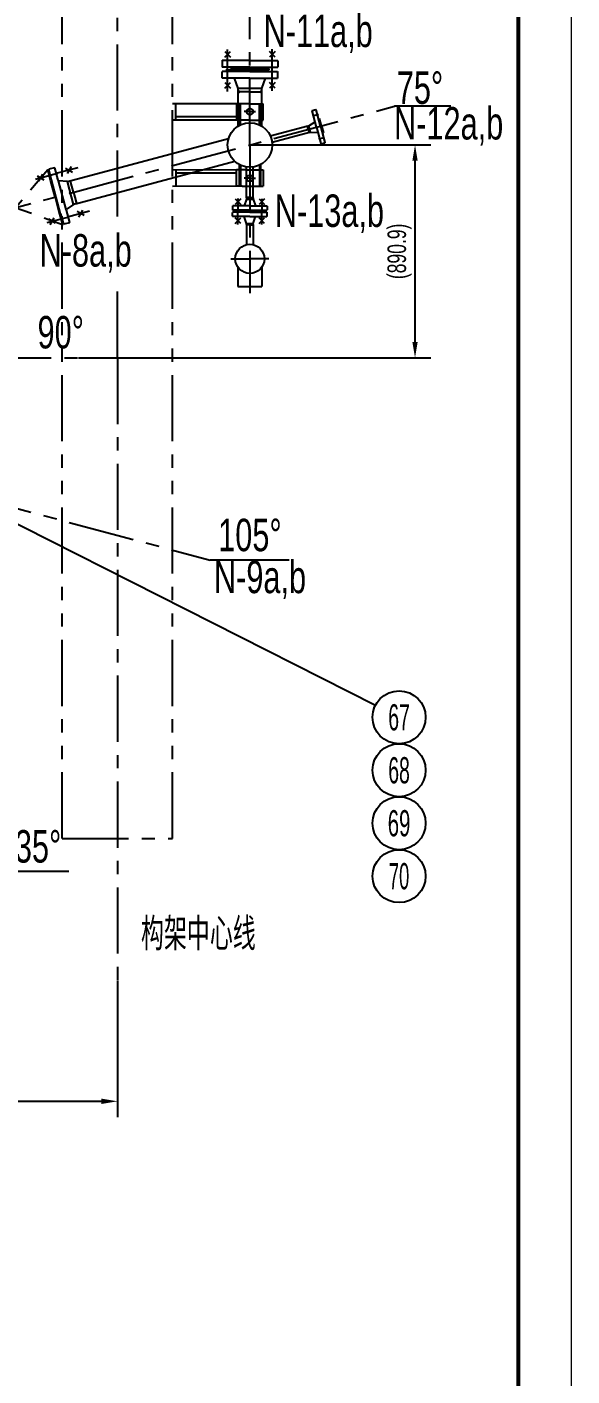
# Model space of a CAD drawing. Extents: x -2 to 23782, y -2 to 16822.
# Drawn here: x 21726 to 23782, y 8565 to 13659 of the extents above; entities that cross this region are included whole.
import ezdxf
from ezdxf.enums import TextEntityAlignment as Align

# ---------------------------------------------------------------- set-up
doc = ezdxf.new("R2010")
doc.units = 0
doc.header["$LTSCALE"] = 200
doc.header["$MEASUREMENT"] = 0
for name, pattern in [('F', [0.75, 0.5, -0.25]), ('G', [2, 1.25, -0.25, 0.25, -0.25]), ('K', [2.5, 1.25, -0.25, 0.25, -0.25, 0.25, -0.25])]:
    doc.linetypes.add(name, pattern=pattern)
doc.layers.get('0').update_dxf_attribs({"linetype": 'CONTINUOUS'})
doc.layers.get('DEFPOINTS').update_dxf_attribs({"linetype": 'CONTINUOUS'})
for name, color, linetype in [('01', 7, 'CONTINUOUS'), ('02', 1, 'CONTINUOUS'), ('04', 2, 'F'), ('05', 4, 'G'), ('07', 6, 'K'), ('08', 1, 'CONTINUOUS'), ('11', 3, 'CONTINUOUS')]:
    doc.layers.add(name, color=color, linetype=linetype)
doc.styles.get("Standard").update_dxf_attribs({"font": 'thenor.shx', "width": 0.707, "bigfont": 'hztxt.shx'})
doc.dimstyles.new('INTE_CIR_CIR7', dxfattribs={"dimscale": 20, "dimtxt": 3.5, "dimasz": 3, "dimexe": 3, "dimexo": 0, "dimgap": 1, "dimtad": 1, "dimtoh": 1, "dimdec": 3, "dimdsep": 46, "dimtxsty": 'Standard', "dimcen": 0, "dimclrd": 1, "dimclre": 1, "dimclrt": 3, "dimadec": 0, "dimazin": 0, "dimtfac": 1, "dimtdec": 4, "dimtmove": 0, "dimatfit": 3, "dimfxl": 0, "dimtzin": 0, "dimarcsym": 0})

# ---------------------------------------------------------------- blocks, each defined once
blk = doc.blocks.new('*U3')
at = {"layer": '02'}
for points, const_width in [([(1189, 0), (1189, 841)], 0.25), ([(1179, 10), (1179, 831)], 0.7)]:
    blk.add_lwpolyline(points, dxfattribs=dict(at, const_width=const_width))
blk = doc.blocks.new('*D332')
at = {"color": 1, "linetype": 'ByBlock'}
for p, q in [((22989.8, 13213.9), (23250.3, 13213.9)), ((23190.3, 12469.9), (23190.3, 13153.9)), ((21920.4, 12409.9), (23250.3, 12409.9))]:
    blk.add_line(p, q, dxfattribs=at)
for points in [[(23180.3, 13153.9), (23200.3, 13153.9), (23190.3, 13213.9)], [(23180.3, 12469.9), (23200.3, 12469.9), (23190.3, 12409.9)]]:
    blk.add_solid(points, dxfattribs=at)
at = {"layer": 'DEFPOINTS', "color": 0, "linetype": 'ByBlock'}
for p in [(22989.8, 13213.9), (23190.3, 13213.9), (21920.4, 12409.9)]:
    blk.add_point(p, dxfattribs=at)
at = {"color": 3, "linetype": 'ByBlock', "insert": (23131.8, 12811.9), "char_height": 70, "attachment_point": 5, "rotation": 90}
blk.add_mtext('(890.9)', dxfattribs=at)
blk = doc.blocks.new('*D331')
at = {"color": 1, "linetype": 'ByBlock'}
for p, q in [((22067.2, 10056.7), (22067.2, 9542.3)), ((19627.2, 9602.3), (22007.2, 9602.3))]:
    blk.add_line(p, q, dxfattribs=at)
for points in [[(19627.2, 9612.3), (19627.2, 9592.3), (19567.2, 9602.3)], [(22007.2, 9612.3), (22007.2, 9592.3), (22067.2, 9602.3)]]:
    blk.add_solid(points, dxfattribs=at)
at = {"layer": 'DEFPOINTS', "color": 0, "linetype": 'ByBlock'}
for p in [(19567.2, 10056.7), (22067.2, 10056.7), (22067.2, 9602.3)]:
    blk.add_point(p, dxfattribs=at)
at = {"color": 3, "linetype": 'ByBlock', "insert": (20817.2, 9657.3), "char_height": 70, "attachment_point": 5}
blk.add_mtext('2725', dxfattribs=at)

msp = doc.modelspace()

# ---------------------------------------------------------------- linework, layer by layer
at = {"layer": '01'}
for p, q in [((22472.3172, 13545.8809), (22493.5304, 13567.0942)), ((22472.3172, 13567.0942), (22493.5304, 13545.8809)), ((22662.0304, 13545.8809), (22640.8172, 13567.0942)), ((22662.0304, 13567.0942), (22640.8172, 13545.8809)), ((22494.1738, 13497.7154), (22494.1738, 13500.7154)), ((22640.1738, 13497.7154), (22640.1738, 13500.7154)), ((22472.3172, 13428.3367), (22493.5304, 13449.5499)), ((22472.3172, 13449.5499), (22493.5304, 13428.3367)), ((22476.4958, 13497.7154), (22567.1738, 13497.7154)), ((22522.7238, 13426.7154), (22508.6738, 13465.7154)), ((22611.6238, 13426.7154), (22625.6738, 13465.7154)), ((22662.0304, 13449.5499), (22640.8172, 13428.3367)), ((22662.0304, 13428.3367), (22640.8172, 13449.5499)), ((22611.6238, 13426.7154), (22522.6738, 13426.7154)), ((22528.6738, 13414.7154), (22522.6738, 13418.1795)), ((22528.6738, 13414.7154), (22522.6738, 13411.2513)), ((22605.6738, 13414.7154), (22611.6738, 13418.1795)), ((22605.6738, 13414.7154), (22611.6738, 13411.2513)), ((22789.9652, 13286.3532), (22812.8793, 13301.2928)), ((22785.8427, 13285.2485), (22644.1729, 13247.2882)), ((22792.3132, 13261.1004), (22650.6434, 13223.1401)), ((22796.4357, 13262.205), (22789.9652, 13286.3532)), ((22796.4357, 13262.205), (22823.7497, 13260.7239)), ((21878.5424, 13075.267), (22486.8397, 13238.2597)), ((21909.8223, 12991.5088), (22509.8746, 13152.2923)), ((21764.1166, 13097.5161), (21790.0974, 13082.5161)), ((21784.607, 13103.0065), (21769.607, 13077.0257)), ((21871.808, 13126.372), (21897.7888, 13111.372)), ((21892.2984, 13131.8623), (21877.2984, 13105.8816)), ((22554.6738, 13013.9834), (22554.6738, 13130.6507)), ((22579.6738, 13013.9834), (22579.6738, 13130.6507)), ((21853.05, 12954.0383), (21818.8859, 13081.5405)), ((21873.644, 12969.9092), (21844.6563, 13078.0929)), ((21901.5773, 12989.2996), (21878.5424, 13075.267)), ((22511.5672, 13009.9297), (22532.7804, 12988.7165)), ((22532.7804, 13009.9297), (22511.5672, 12988.7165)), ((22554.6738, 13009.7154), (22546.1738, 12983.7154)), ((22554.6738, 13009.7154), (22579.6738, 13009.7154)), ((22579.6738, 13009.7154), (22588.1738, 12983.7154)), ((22601.5672, 13009.9297), (22622.7804, 12988.7165)), ((22622.7804, 13009.9297), (22601.5672, 12988.7165)), ((21941.788, 12947.1646), (21915.8072, 12962.1646)), ((21921.2976, 12941.6742), (21936.2976, 12967.6549)), ((22554.6738, 12917.7154), (22546.1738, 12943.7154)), ((22579.6738, 12917.7154), (22588.1738, 12943.7154)), ((21834.0966, 12918.3087), (21808.1158, 12933.3087)), ((21813.6062, 12912.8184), (21828.6062, 12938.7991)), ((22532.7804, 12917.5011), (22511.5672, 12938.7143)), ((22511.5672, 12917.5011), (22532.7804, 12938.7143)), ((22554.6738, 12917.7154), (22579.6738, 12917.7154)), ((22554.6738, 12913.4475), (22554.6738, 12837.2761)), ((22579.6738, 12913.4475), (22579.6738, 12837.2761)), ((22622.7804, 12917.5011), (22601.5672, 12938.7143)), ((22601.5672, 12917.5011), (22622.7804, 12938.7143)), ((22522.1738, 12752.0926), (22522.1738, 12678.7154)), ((22612.1738, 12752.0926), (22612.1738, 12678.7154)), ((22522.1738, 12678.7154), (22612.1738, 12678.7154))]:
    msp.add_line(p, q, dxfattribs=at)
at = {"layer": '01', "ltscale": 2}
for p, q in [((22462.1738, 13531.7154), (22463.1738, 13532.7154)), ((22462.1738, 13531.7154), (22462.1738, 13508.1154)), ((22463.1738, 13507.1154), (22462.1738, 13508.1154)), ((22567.1738, 13532.7154), (22463.1738, 13532.7154)), ((22567.1738, 13507.1154), (22463.1738, 13507.1154)), ((22567.1738, 13500.7154), (22494.1738, 13500.7154)), ((22503.6738, 13507.1154), (22503.6738, 13500.7154)), ((22567.1738, 13532.7154), (22671.1738, 13532.7154)), ((22567.1738, 13507.1154), (22671.1738, 13507.1154)), ((22567.1738, 13500.7154), (22640.1738, 13500.7154)), ((22630.6738, 13507.1154), (22630.6738, 13500.7154)), ((22672.1738, 13531.7154), (22671.1738, 13532.7154)), ((22671.1738, 13507.1154), (22672.1738, 13508.1154)), ((22672.1738, 13531.7154), (22672.1738, 13508.1154)), ((22463.1738, 13491.3154), (22462.1738, 13490.3154)), ((22462.1738, 13466.7154), (22462.1738, 13490.3154)), ((22462.1738, 13466.7154), (22463.1738, 13465.7154)), ((22567.1738, 13491.3154), (22463.1738, 13491.3154)), ((22567.1738, 13465.7154), (22463.1738, 13465.7154)), ((22567.1738, 13497.7154), (22494.1738, 13497.7154)), ((22503.6738, 13491.3154), (22503.6738, 13497.7154)), ((22567.1738, 13497.7154), (22640.1738, 13497.7154)), ((22567.1738, 13491.3154), (22671.1738, 13491.3154)), ((22567.1738, 13465.7154), (22671.1738, 13465.7154)), ((22630.6738, 13491.3154), (22630.6738, 13497.7154)), ((22671.1738, 13491.3154), (22672.1738, 13490.3154)), ((22672.1738, 13466.7154), (22671.1738, 13465.7154)), ((22672.1738, 13466.7154), (22672.1738, 13490.3154)), ((22522.6738, 13284.9597), (22522.6738, 13426.7154)), ((22567.1738, 13414.7154), (22528.6738, 13414.7154)), ((22567.1738, 13414.7154), (22605.6738, 13414.7154)), ((22611.6738, 13284.9597), (22611.6738, 13426.7154)), ((22567.1738, 13369.6101), (22517.1738, 13369.6101)), ((22517.1738, 13369.6101), (22517.1738, 13307.5802)), ((22527.1738, 13287.5802), (22527.1738, 13369.6101)), ((22531.1738, 13289.6101), (22531.1738, 13369.6101)), ((22527.1738, 13307.5802), (22517.1738, 13307.5802)), ((22531.1738, 13319.6101), (22527.1738, 13319.6101)), ((22546.255, 13307.5802), (22531.1738, 13307.5802)), ((22603.1738, 13319.6101), (22607.1738, 13319.6101)), ((22531.1738, 13289.6101), (22527.1738, 13289.6101)), ((22603.1738, 13289.6101), (22607.1738, 13289.6101)), ((21815.0222, 13080.5052), (21804.54, 13119.6252)), ((21808.4037, 13120.6605), (21809.1108, 13121.8853)), ((21818.8859, 13081.5405), (21808.4037, 13120.6605)), ((21830.3612, 13127.5793), (21809.1108, 13121.8853)), ((21830.3612, 13127.5793), (21831.586, 13126.8722)), ((21844.0093, 13080.5077), (21831.586, 13126.8722)), ((22527.1738, 13119.8507), (22517.1738, 13119.8507)), ((22517.1738, 13075.4092), (22517.1738, 13119.8507)), ((22527.1738, 13139.8507), (22527.1738, 13119.8507)), ((22531.1738, 13137.8208), (22527.1738, 13137.8208)), ((22531.1738, 13107.8208), (22527.1738, 13107.8208)), ((22531.1738, 13137.8208), (22531.1738, 13127.6579)), ((22554.9638, 13119.8507), (22603.1738, 13119.8507)), ((22603.1738, 13137.8208), (22603.1738, 13057.8208)), ((22603.1738, 13137.8208), (22607.1738, 13137.8208)), ((22603.1738, 13107.8208), (22607.1738, 13107.8208)), ((22607.1738, 13139.8507), (22607.1738, 13057.8208)), ((22607.1738, 13119.8507), (22617.1738, 13119.8507)), ((22617.1738, 13119.8507), (22617.1738, 13057.8208)), ((21818.8859, 13081.5405), (21815.0222, 13080.5052)), ((21832.1043, 13016.7541), (21815.0222, 13080.5052)), ((21844.6563, 13078.0929), (21841.8093, 13088.7181)), ((21878.5424, 13075.267), (21844.6563, 13078.0929)), ((21897.1216, 13052.2928), (21890.1335, 13078.3728)), ((21901.6509, 13035.3891), (21891.6864, 13072.5772)), ((22538.3429, 13057.8208), (22617.1738, 13057.8208)), ((21832.1043, 13016.7541), (21849.1863, 12953.003)), ((21909.8223, 12991.5088), (21901.5773, 12989.2996)), ((21901.6509, 13035.3891), (21911.6155, 12998.201)), ((21906.1803, 13018.4854), (21913.1684, 12992.4054)), ((21853.05, 12954.0383), (21849.1863, 12953.003)), ((21849.1863, 12953.003), (21859.6685, 12913.883)), ((21853.05, 12954.0383), (21863.5322, 12914.9183)), ((21901.5773, 12989.2996), (21873.644, 12969.9092)), ((21873.644, 12969.9092), (21876.4911, 12959.284)), ((21874.2911, 12967.4944), (21886.7144, 12921.13)), ((21863.5322, 12914.9183), (21864.7569, 12914.2112)), ((21886.0073, 12919.9052), (21864.7569, 12914.2112)), ((21886.0073, 12919.9052), (21886.7144, 12921.13))]:
    msp.add_line(p, q, dxfattribs=at)
at = {"layer": '01', "ltscale": 0.5}
for p, q in [((22802.4572, 13344.0524), (22815.9802, 13347.6758)), ((22817.2049, 13346.9687), (22815.9802, 13347.6758)), ((22802.4572, 13344.0524), (22801.7501, 13342.8276)), ((22818.3145, 13281.0084), (22801.7501, 13342.8276)), ((22833.7693, 13285.1495), (22817.2049, 13346.9687)), ((22826.5224, 13312.1954), (22830.3861, 13313.2307)), ((22837.633, 13286.1848), (22830.3861, 13313.2307)), ((22787.4049, 13272.7262), (22784.1697, 13284.8002)), ((22785.8427, 13285.2485), (22789.9652, 13286.3532)), ((22787.4049, 13272.7262), (22790.6401, 13260.6521)), ((22792.3132, 13261.1004), (22796.4357, 13262.205)), ((22818.3145, 13281.0084), (22834.8789, 13219.1891)), ((22833.7693, 13285.1495), (22850.3338, 13223.3302)), ((22837.633, 13286.1848), (22844.88, 13259.1388)), ((22841.0163, 13258.1036), (22844.88, 13259.1388)), ((22836.1037, 13218.482), (22834.8789, 13219.1891)), ((22836.1037, 13218.482), (22849.6267, 13222.1055)), ((22850.3338, 13223.3302), (22849.6267, 13222.1055)), ((22567.1738, 13015.7154), (22554.6738, 13015.7154)), ((22554.6738, 13013.9834), (22554.6738, 13009.7154)), ((22567.1738, 13015.7154), (22579.6738, 13015.7154)), ((22579.6738, 13013.9834), (22579.6738, 13009.7154)), ((22502.1738, 12982.7154), (22503.1738, 12983.7154)), ((22502.1738, 12982.7154), (22502.1738, 12968.7154)), ((22503.1738, 12967.7154), (22502.1738, 12968.7154)), ((22503.1738, 12959.7154), (22502.1738, 12958.7154)), ((22502.1738, 12944.7154), (22502.1738, 12958.7154)), ((22502.1738, 12944.7154), (22503.1738, 12943.7154)), ((22567.1738, 12983.7154), (22503.1738, 12983.7154)), ((22567.1738, 12967.7154), (22503.1738, 12967.7154)), ((22567.1738, 12959.7154), (22503.1738, 12959.7154)), ((22567.1738, 12943.7154), (22503.1738, 12943.7154)), ((22539.1738, 12967.7154), (22539.1738, 12963.7154)), ((22567.1738, 12963.7154), (22539.1738, 12963.7154)), ((22567.1738, 12963.7154), (22539.1738, 12963.7154)), ((22539.1738, 12959.7154), (22539.1738, 12963.7154)), ((22567.1738, 12983.7154), (22631.1738, 12983.7154)), ((22567.1738, 12967.7154), (22631.1738, 12967.7154)), ((22567.1738, 12963.7154), (22595.1738, 12963.7154)), ((22567.1738, 12963.7154), (22595.1738, 12963.7154)), ((22567.1738, 12959.7154), (22631.1738, 12959.7154)), ((22567.1738, 12943.7154), (22631.1738, 12943.7154)), ((22595.1738, 12967.7154), (22595.1738, 12963.7154)), ((22595.1738, 12959.7154), (22595.1738, 12963.7154)), ((22632.1738, 12982.7154), (22631.1738, 12983.7154)), ((22631.1738, 12967.7154), (22632.1738, 12968.7154)), ((22631.1738, 12959.7154), (22632.1738, 12958.7154)), ((22632.1738, 12944.7154), (22631.1738, 12943.7154)), ((22632.1738, 12982.7154), (22632.1738, 12968.7154)), ((22632.1738, 12944.7154), (22632.1738, 12958.7154)), ((22554.6738, 12913.4475), (22554.6738, 12917.7154)), ((22567.1738, 12911.7154), (22554.6738, 12911.7154)), ((22567.1738, 12911.7154), (22579.6738, 12911.7154)), ((22579.6738, 12913.4475), (22579.6738, 12917.7154))]:
    msp.add_line(p, q, dxfattribs=at)
at = {"layer": '01'}
for centre, radius in [((22567.1738, 13213.8678), 84), ((22567.1738, 12783.7154), 55)]:
    msp.add_circle(centre, radius, dxfattribs=at)
at = {"layer": '01', "ltscale": 2}
msp.add_circle((22567.1738, 13087.8208), 12, dxfattribs=at)
at = {"layer": '02'}
msp.add_line((21559.853, 11848.9458), (23040.8285, 11097.7094), dxfattribs=at)
for centre in [(23130.0108, 11052.4709), (23130.0108, 10852.4709), (23130.0108, 10652.4709), (23130.0108, 10452.4709)]:
    msp.add_circle(centre, 100, dxfattribs=at)
at = {"layer": '04', "ltscale": 2}
for p, q in [((22562.8759, 13369.6101), (22617.1738, 13369.6101)), ((22603.1738, 13289.6101), (22603.1738, 13369.6101)), ((22607.1738, 13287.5802), (22607.1738, 13369.6101)), ((22617.1738, 13307.5802), (22617.1738, 13369.6101)), ((22567.1738, 13307.5802), (22546.255, 13307.5802)), ((22567.1738, 13307.5802), (22603.1738, 13307.5802)), ((22607.1738, 13307.5802), (22617.1738, 13307.5802)), ((22527.1738, 13119.8507), (22527.1738, 13057.8208)), ((22531.1738, 13127.6579), (22531.1738, 13057.8208)), ((22546.255, 13119.8507), (22531.1738, 13119.8507)), ((22554.9638, 13119.8507), (22546.255, 13119.8507)), ((22517.1738, 13057.8208), (22517.1738, 13075.4092)), ((22538.3429, 13057.8208), (22517.1738, 13057.8208))]:
    msp.add_line(p, q, dxfattribs=at)
at = {"layer": '04'}
for p, q in [((21804.54, 13119.6252), (21563.2995, 12834.4712)), ((21508.171, 13040.2134), (21859.6685, 12913.883))]:
    msp.add_line(p, q, dxfattribs=at)
at = {"layer": '04', "ltscale": 2}
msp.add_circle((22567.1738, 13339.6101), 12, dxfattribs=at)
at = {"layer": '05'}
for p, q in [((22067.1738, 12943.3727), (22067.1738, 15239.7507)), ((22567.1738, 13213.7154), (22567.1738, 13719.8837)), ((19567.1738, 12409.8678), (23112.5446, 13359.8471)), ((22567.1738, 13213.7154), (22567.1738, 12653.4943)), ((21757.9327, 13084.8784), (21840.7466, 13107.0683)), ((21918.3002, 13127.8488), (21835.4864, 13105.6588)), ((21801.932, 12920.671), (21884.7458, 12942.8609)), ((21962.2995, 12963.6414), (21879.4856, 12941.4515)), ((22495.6436, 12783.7154), (22567.1738, 12783.7154)), ((22638.7041, 12783.7154), (22567.1738, 12783.7154)), ((22067.1738, 12409.8678), (22067.1738, 12695.3257)), ((19567.1738, 12409.8678), (21920.3801, 12409.8678)), ((19567.1738, 12409.8678), (22417.7244, 11646.0651)), ((22067.1738, 12409.8678), (22067.1738, 10056.6616))]:
    msp.add_line(p, q, dxfattribs=at)
at = {"layer": '05', "ltscale": 2}
for p, q in [((22482.9238, 13415.2566), (22482.9238, 13574.4624)), ((22651.4238, 13418.6804), (22651.4238, 13575.3183)), ((22567.1738, 13266.9444), (22567.1738, 13372.7977)), ((22567.1738, 13339.6101), (22546.0162, 13339.6101)), ((22567.1738, 13339.6101), (22588.3314, 13339.6101)), ((22567.1738, 13087.8208), (22546.0162, 13087.8208)), ((22567.1738, 13087.8208), (22588.3314, 13087.8208))]:
    msp.add_line(p, q, dxfattribs=at)
at = {"layer": '05', "ltscale": 0.5}
for p, q in [((22803.2412, 13323.5569), (22826.1769, 13329.7025)), ((22827.1306, 13236.7832), (22847.9813, 13242.3701)), ((22522.1738, 13010.9858), (22522.1738, 12965.0599)), ((22612.1738, 13010.361), (22612.1738, 12963.518)), ((22522.1738, 12912.8559), (22522.1738, 12962.371)), ((22612.1738, 12913.154), (22612.1738, 12963.9128))]:
    msp.add_line(p, q, dxfattribs=at)
at = {"layer": '07'}
for p, q in [((21859.1502, 10594.9121), (21859.1502, 15165.7122)), ((22275.1974, 10594.9121), (22275.1974, 13710.5768)), ((22517.1738, 13369.6101), (22275.1974, 13369.6101)), ((22287.1974, 13307.5802), (22287.1974, 13369.6101)), ((22517.1738, 13307.5802), (22275.1974, 13307.5802)), ((22517.1738, 13319.6101), (22287.1974, 13319.6101)), ((22517.5148, 13119.6698), (22275.54, 13118.7917)), ((22287.5399, 13118.8352), (22287.765, 13056.8057)), ((22517.5584, 13107.64), (22287.5836, 13106.8054)), ((22517.7399, 13057.6403), (22275.7651, 13056.7622)), ((21859.1502, 10594.9121), (22275.1974, 10594.9121))]:
    msp.add_line(p, q, dxfattribs=at)
at = {"layer": '08'}
for p, q in [((23325.8545, 13359.8471), (23112.5446, 13359.8471)), ((22567.1738, 13213.8678), (22989.8289, 13213.8678)), ((22715.6245, 11646.0651), (22417.7244, 11646.0651)), ((21884.0826, 10470.1988), (21506.8429, 10470.1988))]:
    msp.add_line(p, q, dxfattribs=at)

# ---------------------------------------------------------------- block references
at = {"layer": '01', "xscale": 20, "yscale": 20, "zscale": 20}
msp.add_blockref('*U3', (0, 0), dxfattribs=at)

# ---------------------------------------------------------------- texts
at = {"layer": '11', "width": 0.707}
for s, p in [('N-11a,b', (22618.6997, 13546.8041)), ('75%%d', (23121.4409, 13332.1953)), ('N-12a,b', (23111.1148, 13197.7795)), ('N-13a,b', (22661.2655, 12867.5997)), ('N-8a,b', (21773.8081, 12717.796)), ('90%%d', (21766.06, 12408.7579)), ('105%%d', (22447.5657, 11642.9697)), ('N-9a,b', (22431.5933, 11484.5935)), ('135%%d', (21616.0239, 10467.1033)), ('构架中心线', (22156.2418, 10135.7314))]:
    msp.add_text(s, height=122.5, dxfattribs=at).set_placement(p, align=Align.BOTTOM_LEFT)
at = {"layer": '11'}
for s, width, p, p2 in [('67', 0.656007, (23089.4225, 11002.9735), (23170.5992, 11002.9735)), ('68', 0.656007, (23089.4225, 10802.9735), (23170.5992, 10802.9735)), ('69', 0.652913, (23087.3002, 10602.9735), (23172.7215, 10602.9735)), ('70', 0.622213, (23091.4891, 10402.9735), (23168.5326, 10402.9735))]:
    msp.add_text(s, height=98.99495, dxfattribs=dict(at, width=width)).set_placement(p, p2, align=Align.FIT)

# ---------------------------------------------------------------- dimensions: what is measured, and where the dimension line sits
at = {"layer": '08'}
dim = msp.add_linear_dim(base=(23190.3113, 13213.8678), p1=(21920.3801, 12409.8678), p2=(22989.8289, 13213.8678), angle=90, text='(890.9)', dimstyle='INTE_CIR_CIR7', dxfattribs=at)
dim.commit()
dim.dimension.update_dxf_attribs({"geometry": '*D332', "text_midpoint": (23131.7775, 12811.8678)})
dim = msp.add_linear_dim(base=(22067.1738, 9602.2621), p1=(19567.1738, 10056.6616), p2=(22067.1738, 10056.6616), text='2725', dimstyle='INTE_CIR_CIR7', override={"dimse1": 1, "dimtmove": 1}, dxfattribs=at)
dim.commit()
dim.dimension.update_dxf_attribs({"geometry": '*D331', "text_midpoint": (20817.1738, 9657.269)})

doc.saveas('drawing.dxf')
